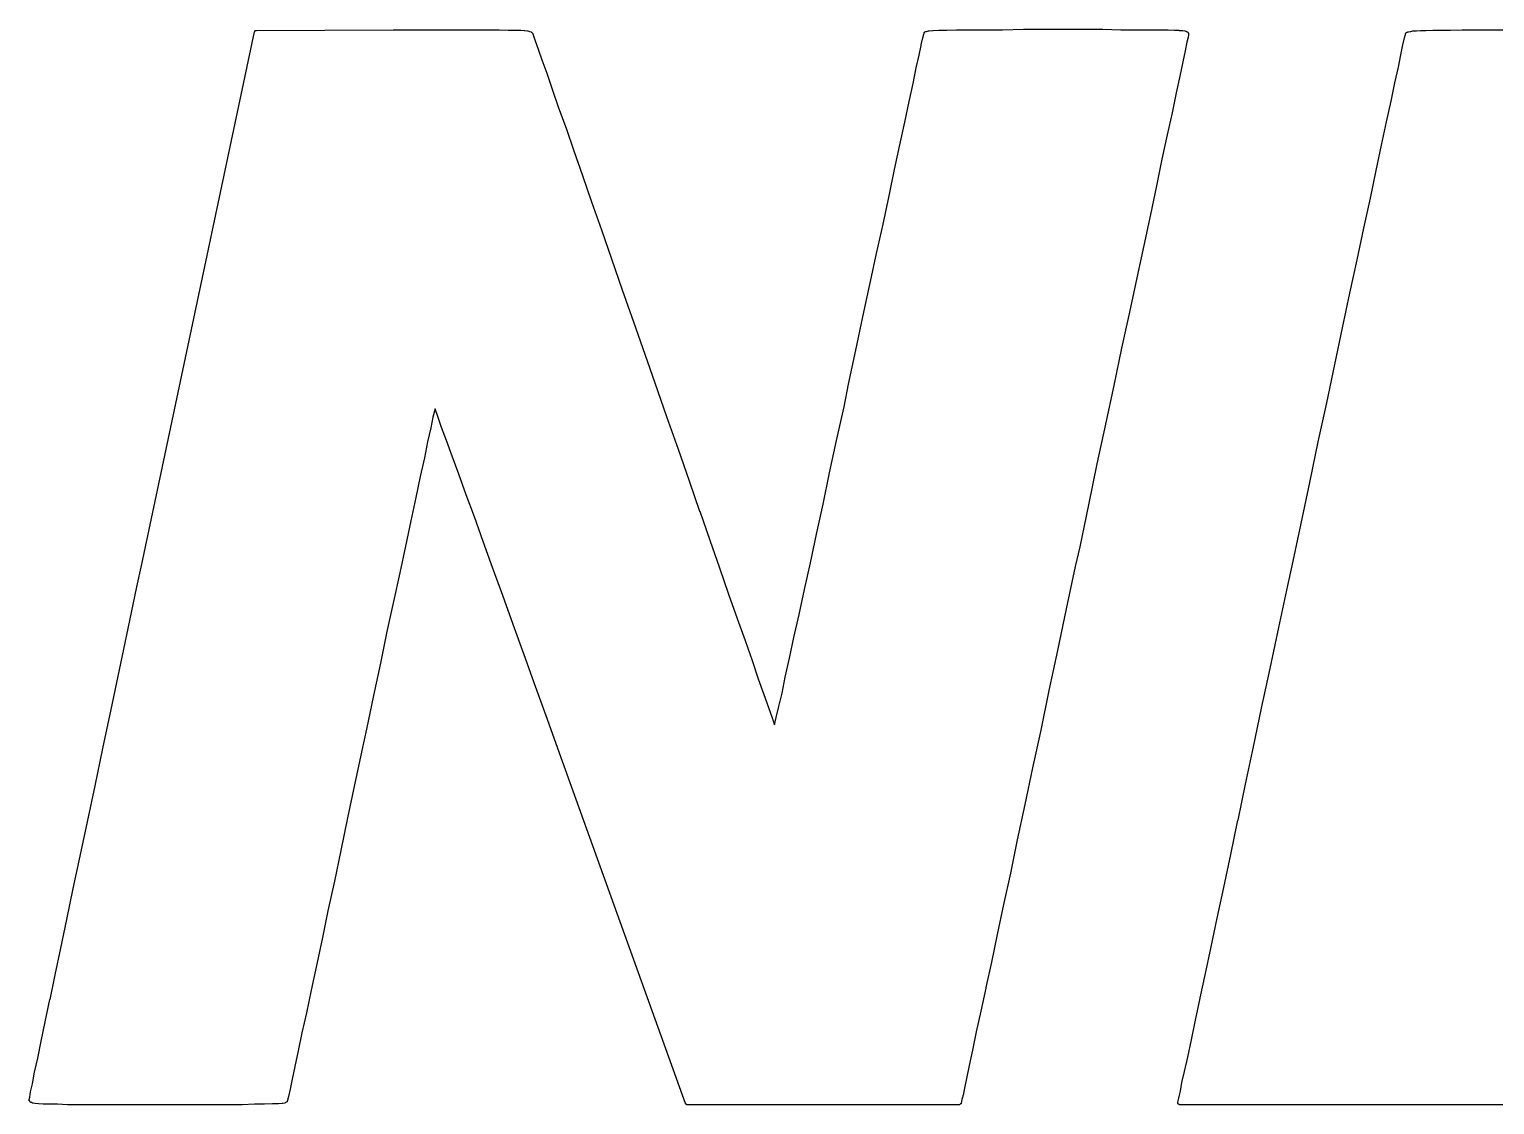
# Model space of a CAD drawing. Extents: x 107.7 to 189.7, y -115.4 to -83.3.
# Drawn here: x 170.893 to 174.462, y -114.108 to -111.49 of the extents above; entities that cross this region are included whole.
import ezdxf

# ---------------------------------------------------------------- set-up
doc = ezdxf.new("R2010")
doc.units = 0
doc.layers.add('BLACK', color=7, linetype='CONTINUOUS')

msp = doc.modelspace()

# ---------------------------------------------------------------- linework, layer by layer
at = {"layer": 'BLACK', "linetype": 'CONTINUOUS'}
for p, q in [((171.167, -112.792), (171.441, -111.496)), ((171.441, -111.496), (171.441, -111.496)), ((171.441, -111.496), (171.441, -111.496)), ((171.441, -111.496), (171.442, -111.496)), ((171.442, -111.495), (171.442, -111.494)), ((171.442, -111.494), (171.443, -111.494)), ((171.442, -111.496), (171.442, -111.495)), ((171.442, -111.495), (171.442, -111.495)), ((171.442, -111.495), (171.442, -111.495)), ((171.442, -111.495), (171.442, -111.495)), ((171.442, -111.496), (171.442, -111.496)), ((171.442, -111.496), (171.442, -111.496)), ((171.443, -111.494), (171.443, -111.493)), ((171.443, -111.493), (171.443, -111.493)), ((171.443, -111.493), (171.443, -111.493)), ((171.443, -111.493), (171.444, -111.493)), ((171.443, -111.494), (171.443, -111.494)), ((171.443, -111.494), (171.443, -111.494)), ((171.443, -111.494), (171.443, -111.494)), ((171.444, -111.493), (171.444, -111.493)), ((171.444, -111.493), (171.444, -111.493)), ((171.444, -111.493), (171.444, -111.493)), ((171.444, -111.493), (171.445, -111.493)), ((171.445, -111.493), (171.445, -111.493)), ((171.445, -111.493), (171.445, -111.493)), ((171.445, -111.493), (171.445, -111.493)), ((171.445, -111.493), (171.446, -111.493)), ((171.446, -111.493), (171.779, -111.491)), ((171.446, -111.493), (171.446, -111.493)), ((171.779, -111.491), (171.84, -111.491)), ((171.84, -111.491), (171.84, -111.491)), ((171.84, -111.491), (171.893, -111.491)), ((171.893, -111.491), (171.893, -111.491)), ((171.893, -111.491), (171.939, -111.491)), ((171.939, -111.491), (171.939, -111.491)), ((171.939, -111.491), (171.978, -111.491)), ((171.978, -111.491), (171.978, -111.491)), ((171.978, -111.491), (172.01, -111.491)), ((172.01, -111.491), (172.01, -111.491)), ((172.01, -111.491), (172.037, -111.491)), ((172.037, -111.491), (172.037, -111.491)), ((172.037, -111.491), (172.059, -111.492)), ((172.059, -111.492), (172.059, -111.492)), ((172.059, -111.492), (172.059, -111.492)), ((172.059, -111.492), (172.076, -111.492)), ((172.076, -111.492), (172.076, -111.492)), ((172.076, -111.492), (172.076, -111.492)), ((172.076, -111.492), (172.076, -111.492)), ((172.076, -111.492), (172.09, -111.492)), ((172.09, -111.492), (172.09, -111.492)), ((172.09, -111.492), (172.09, -111.492)), ((172.09, -111.492), (172.09, -111.492)), ((172.09, -111.492), (172.099, -111.493)), ((172.099, -111.493), (172.1, -111.493)), ((172.1, -111.493), (172.1, -111.493)), ((172.1, -111.493), (172.1, -111.493)), ((172.1, -111.493), (172.106, -111.494)), ((172.106, -111.494), (172.107, -111.494)), ((172.107, -111.494), (172.107, -111.494)), ((172.107, -111.494), (172.107, -111.494)), ((172.107, -111.494), (172.111, -111.495)), ((172.111, -111.495), (172.111, -111.495)), ((172.111, -111.495), (172.112, -111.495)), ((172.112, -111.495), (172.112, -111.495)), ((172.112, -111.495), (172.112, -111.495)), ((172.112, -111.495), (172.112, -111.495)), ((172.112, -111.495), (172.112, -111.495)), ((172.112, -111.495), (172.115, -111.496)), ((172.115, -111.496), (172.115, -111.496)), ((172.115, -111.496), (172.115, -111.497)), ((172.115, -111.497), (172.116, -111.497)), ((172.116, -111.497), (172.116, -111.497)), ((172.116, -111.497), (172.116, -111.497)), ((172.116, -111.497), (172.116, -111.497)), ((172.116, -111.497), (172.116, -111.497)), ((172.116, -111.497), (172.118, -111.499)), ((172.118, -111.499), (172.118, -111.499)), ((172.118, -111.499), (172.118, -111.499)), ((172.118, -111.499), (172.118, -111.499)), ((172.118, -111.499), (172.118, -111.499)), ((172.118, -111.499), (172.118, -111.499)), ((172.118, -111.499), (172.118, -111.5)), ((172.118, -111.5), (172.119, -111.5)), ((172.119, -111.5), (172.119, -111.501)), ((172.119, -111.501), (172.119, -111.501)), ((172.119, -111.501), (172.119, -111.501)), ((172.119, -111.501), (172.119, -111.501)), ((172.119, -111.501), (172.121, -111.506)), ((172.121, -111.506), (172.121, -111.506)), ((172.121, -111.506), (172.121, -111.506)), ((172.121, -111.506), (172.125, -111.518)), ((173.065, -111.528), (173.069, -111.511)), ((173.069, -111.511), (173.071, -111.502)), ((173.069, -111.511), (173.069, -111.511)), ((173.069, -111.511), (173.069, -111.511)), ((173.071, -111.502), (173.072, -111.5)), ((173.071, -111.502), (173.071, -111.502)), ((173.071, -111.502), (173.071, -111.502)), ((173.071, -111.502), (173.071, -111.502)), ((173.072, -111.499), (173.072, -111.498)), ((173.072, -111.498), (173.072, -111.498)), ((173.072, -111.498), (173.072, -111.498)), ((173.072, -111.498), (173.073, -111.498)), ((173.072, -111.5), (173.072, -111.499)), ((173.072, -111.499), (173.072, -111.499)), ((173.072, -111.499), (173.072, -111.499)), ((173.072, -111.499), (173.072, -111.499)), ((173.072, -111.499), (173.072, -111.499)), ((173.073, -111.498), (173.073, -111.497)), ((173.073, -111.497), (173.073, -111.497)), ((173.073, -111.497), (173.073, -111.497)), ((173.073, -111.497), (173.073, -111.497)), ((173.073, -111.497), (173.074, -111.497)), ((173.073, -111.498), (173.073, -111.498)), ((173.074, -111.496), (173.076, -111.495)), ((173.074, -111.497), (173.074, -111.496)), ((173.074, -111.496), (173.074, -111.496)), ((173.074, -111.496), (173.074, -111.496)), ((173.074, -111.497), (173.074, -111.497)), ((173.076, -111.495), (173.076, -111.495)), ((173.076, -111.495), (173.077, -111.495)), ((173.077, -111.495), (173.077, -111.495)), ((173.077, -111.495), (173.077, -111.495)), ((173.077, -111.495), (173.077, -111.495)), ((173.077, -111.495), (173.078, -111.495)), ((173.078, -111.495), (173.083, -111.494)), ((173.078, -111.495), (173.078, -111.495)), ((173.083, -111.494), (173.084, -111.494)), ((173.084, -111.494), (173.093, -111.493)), ((173.084, -111.494), (173.084, -111.494)), ((173.084, -111.494), (173.084, -111.494)), ((173.093, -111.493), (173.094, -111.493)), ((173.094, -111.493), (173.108, -111.492)), ((173.094, -111.493), (173.094, -111.493)), ((173.094, -111.493), (173.094, -111.493)), ((173.108, -111.492), (173.108, -111.492)), ((173.108, -111.492), (173.108, -111.492)), ((173.108, -111.492), (173.108, -111.492)), ((173.108, -111.492), (173.127, -111.492)), ((173.127, -111.492), (173.151, -111.491)), ((173.127, -111.492), (173.127, -111.492)), ((173.127, -111.492), (173.127, -111.492)), ((173.151, -111.491), (173.151, -111.491)), ((173.151, -111.491), (173.151, -111.491)), ((173.151, -111.491), (173.182, -111.491)), ((173.182, -111.491), (173.182, -111.491)), ((173.182, -111.491), (173.219, -111.491)), ((173.219, -111.491), (173.219, -111.491)), ((173.219, -111.491), (173.263, -111.491)), ((173.263, -111.491), (173.314, -111.49)), ((173.263, -111.491), (173.263, -111.491)), ((173.314, -111.49), (173.314, -111.49)), ((173.314, -111.49), (173.372, -111.49)), ((173.372, -111.49), (173.372, -111.49)), ((173.372, -111.49), (173.396, -111.49)), ((173.396, -111.49), (173.396, -111.49)), ((173.396, -111.49), (173.455, -111.49)), ((173.455, -111.49), (173.455, -111.49)), ((173.455, -111.49), (173.507, -111.49)), ((173.507, -111.49), (173.507, -111.49)), ((173.507, -111.49), (173.551, -111.491)), ((173.551, -111.491), (173.551, -111.491)), ((173.551, -111.491), (173.588, -111.491)), ((173.588, -111.491), (173.589, -111.491)), ((173.589, -111.491), (173.62, -111.491)), ((173.62, -111.491), (173.62, -111.491)), ((173.62, -111.491), (173.645, -111.491)), ((173.645, -111.491), (173.645, -111.491)), ((173.645, -111.491), (173.645, -111.491)), ((173.645, -111.491), (173.665, -111.491)), ((173.665, -111.491), (173.666, -111.491)), ((173.666, -111.491), (173.666, -111.491)), ((173.666, -111.491), (173.681, -111.492)), ((173.681, -111.492), (173.681, -111.492)), ((173.681, -111.492), (173.681, -111.492)), ((173.681, -111.492), (173.681, -111.492)), ((173.681, -111.492), (173.693, -111.492)), ((173.693, -111.492), (173.693, -111.493)), ((173.693, -111.493), (173.693, -111.493)), ((173.693, -111.493), (173.693, -111.493)), ((173.693, -111.493), (173.702, -111.493)), ((173.702, -111.493), (173.702, -111.493)), ((173.702, -111.493), (173.702, -111.493)), ((173.702, -111.493), (173.702, -111.493)), ((173.702, -111.493), (173.707, -111.494)), ((173.707, -111.494), (173.708, -111.494)), ((173.708, -111.494), (173.708, -111.494)), ((173.708, -111.494), (173.708, -111.494)), ((173.708, -111.494), (173.711, -111.495)), ((173.711, -111.495), (173.711, -111.495)), ((173.711, -111.495), (173.711, -111.495)), ((173.711, -111.495), (173.711, -111.495)), ((173.711, -111.495), (173.712, -111.496)), ((173.712, -111.496), (173.712, -111.496)), ((173.712, -111.496), (173.712, -111.496)), ((173.712, -111.496), (173.712, -111.496)), ((173.712, -111.496), (173.713, -111.496)), ((173.715, -111.509), (173.712, -111.521)), ((173.713, -111.496), (173.713, -111.496)), ((173.713, -111.496), (173.713, -111.496)), ((173.713, -111.496), (173.713, -111.496)), ((173.713, -111.496), (173.714, -111.497)), ((173.714, -111.497), (173.714, -111.498)), ((173.714, -111.498), (173.715, -111.498)), ((173.715, -111.498), (173.715, -111.498)), ((173.715, -111.498), (173.715, -111.498)), ((173.715, -111.498), (173.715, -111.498)), ((173.715, -111.498), (173.715, -111.499)), ((173.715, -111.499), (173.716, -111.499)), ((173.716, -111.504), (173.715, -111.509)), ((173.715, -111.509), (173.715, -111.509)), ((173.716, -111.499), (173.716, -111.499)), ((173.716, -111.499), (173.716, -111.499)), ((173.716, -111.499), (173.716, -111.5)), ((173.716, -111.5), (173.716, -111.5)), ((173.716, -111.5), (173.716, -111.5)), ((173.716, -111.5), (173.716, -111.5)), ((173.716, -111.5), (173.716, -111.5)), ((173.716, -111.5), (173.716, -111.501)), ((173.716, -111.501), (173.716, -111.502)), ((173.716, -111.502), (173.716, -111.502)), ((173.716, -111.502), (173.716, -111.503)), ((173.716, -111.503), (173.716, -111.503)), ((173.716, -111.503), (173.716, -111.503)), ((173.716, -111.503), (173.716, -111.503)), ((173.716, -111.503), (173.716, -111.504)), ((173.716, -111.504), (173.716, -111.504)), ((173.716, -111.504), (173.716, -111.504)), ((174.238, -111.528), (174.242, -111.511)), ((174.242, -111.511), (174.244, -111.503)), ((174.242, -111.511), (174.242, -111.511)), ((174.242, -111.511), (174.242, -111.511)), ((174.244, -111.501), (174.244, -111.5)), ((174.244, -111.5), (174.245, -111.5)), ((174.244, -111.502), (174.244, -111.501)), ((174.244, -111.501), (174.244, -111.501)), ((174.244, -111.501), (174.244, -111.501)), ((174.244, -111.501), (174.244, -111.501)), ((174.244, -111.503), (174.244, -111.502)), ((174.244, -111.502), (174.244, -111.502)), ((174.244, -111.503), (174.244, -111.503)), ((174.244, -111.503), (174.244, -111.503)), ((174.245, -111.5), (174.245, -111.499)), ((174.245, -111.499), (174.245, -111.499)), ((174.245, -111.499), (174.245, -111.499)), ((174.245, -111.499), (174.245, -111.499)), ((174.245, -111.499), (174.246, -111.499)), ((174.246, -111.499), (174.246, -111.498)), ((174.246, -111.498), (174.246, -111.498)), ((174.246, -111.498), (174.246, -111.498)), ((174.246, -111.498), (174.246, -111.498)), ((174.246, -111.498), (174.247, -111.498)), ((174.247, -111.498), (174.248, -111.497)), ((174.247, -111.498), (174.247, -111.498)), ((174.247, -111.498), (174.247, -111.498)), ((174.248, -111.497), (174.248, -111.497)), ((174.248, -111.497), (174.248, -111.497)), ((174.248, -111.497), (174.248, -111.497)), ((174.248, -111.497), (174.249, -111.497)), ((174.249, -111.497), (174.249, -111.496)), ((174.249, -111.496), (174.249, -111.496)), ((174.249, -111.496), (174.249, -111.496)), ((174.249, -111.496), (174.252, -111.496)), ((174.252, -111.496), (174.256, -111.495)), ((174.252, -111.496), (174.252, -111.496)), ((174.252, -111.496), (174.252, -111.496)), ((174.252, -111.496), (174.252, -111.496)), ((174.256, -111.495), (174.256, -111.495)), ((174.256, -111.495), (174.256, -111.495)), ((174.256, -111.495), (174.257, -111.495)), ((174.257, -111.495), (174.262, -111.494)), ((174.262, -111.494), (174.262, -111.494)), ((174.262, -111.494), (174.262, -111.494)), ((174.262, -111.494), (174.263, -111.494)), ((174.263, -111.494), (174.27, -111.494)), ((174.27, -111.494), (174.27, -111.494)), ((174.27, -111.494), (174.271, -111.494)), ((174.271, -111.494), (174.281, -111.493)), ((174.271, -111.494), (174.271, -111.494)), ((174.281, -111.493), (174.281, -111.493)), ((174.281, -111.493), (174.281, -111.493)), ((174.281, -111.493), (174.294, -111.493)), ((174.294, -111.493), (174.311, -111.492)), ((174.294, -111.493), (174.294, -111.493)), ((174.294, -111.493), (174.294, -111.493)), ((174.311, -111.492), (174.311, -111.492)), ((174.311, -111.492), (174.311, -111.492)), ((174.311, -111.492), (174.33, -111.492)), ((174.33, -111.492), (174.33, -111.492)), ((174.33, -111.492), (174.33, -111.492)), ((174.33, -111.492), (174.354, -111.492)), ((174.354, -111.492), (174.382, -111.491)), ((174.354, -111.492), (174.354, -111.492)), ((174.382, -111.491), (174.382, -111.491)), ((174.382, -111.491), (174.414, -111.491)), ((174.414, -111.491), (174.414, -111.491)), ((174.414, -111.491), (174.451, -111.491)), ((174.451, -111.491), (174.451, -111.491)), ((174.451, -111.491), (174.493, -111.491)), ((172.125, -111.518), (172.125, -111.518)), ((172.125, -111.518), (172.132, -111.538)), ((172.132, -111.538), (172.132, -111.538)), ((172.132, -111.538), (172.141, -111.564)), ((173.06, -111.553), (173.065, -111.529)), ((173.065, -111.529), (173.065, -111.528)), ((173.065, -111.528), (173.065, -111.528)), ((173.708, -111.542), (173.702, -111.569)), ((173.712, -111.521), (173.708, -111.542)), ((173.708, -111.542), (173.708, -111.542)), ((173.712, -111.521), (173.712, -111.521)), ((174.233, -111.552), (174.238, -111.528)), ((174.238, -111.528), (174.238, -111.528)), ((172.141, -111.564), (172.141, -111.564)), ((172.141, -111.564), (172.153, -111.597)), ((173.045, -111.622), (173.053, -111.584)), ((173.053, -111.584), (173.06, -111.553)), ((173.053, -111.584), (173.053, -111.584)), ((173.053, -111.584), (173.053, -111.584)), ((173.06, -111.553), (173.06, -111.553)), ((173.06, -111.553), (173.06, -111.553)), ((173.702, -111.569), (173.695, -111.604)), ((173.702, -111.569), (173.702, -111.569)), ((174.218, -111.62), (174.227, -111.582)), ((174.227, -111.582), (174.233, -111.552)), ((174.227, -111.582), (174.227, -111.582)), ((174.227, -111.582), (174.227, -111.582)), ((174.233, -111.552), (174.233, -111.552)), ((172.153, -111.597), (172.166, -111.636)), ((173.036, -111.666), (173.045, -111.622)), ((173.045, -111.622), (173.045, -111.622)), ((173.695, -111.604), (173.686, -111.645)), ((174.209, -111.665), (174.218, -111.62)), ((174.218, -111.62), (174.218, -111.62)), ((172.166, -111.636), (172.166, -111.636)), ((172.166, -111.636), (172.182, -111.681)), ((173.686, -111.645), (173.676, -111.693)), ((172.182, -111.681), (172.182, -111.681)), ((172.182, -111.681), (172.2, -111.731)), ((173.025, -111.716), (173.036, -111.666)), ((173.036, -111.666), (173.036, -111.666)), ((173.036, -111.666), (173.036, -111.666)), ((173.676, -111.693), (173.664, -111.747)), ((174.198, -111.715), (174.209, -111.665)), ((174.209, -111.665), (174.209, -111.665)), ((173.013, -111.771), (173.025, -111.716)), ((173.025, -111.716), (173.025, -111.716)), ((173.025, -111.716), (173.025, -111.716)), ((174.186, -111.772), (174.198, -111.715)), ((174.198, -111.715), (174.198, -111.715)), ((174.198, -111.715), (174.198, -111.715)), ((172.2, -111.731), (172.219, -111.786)), ((173.664, -111.747), (173.651, -111.806)), ((172.219, -111.786), (172.219, -111.786)), ((172.219, -111.786), (172.24, -111.846)), ((173, -111.831), (173.013, -111.771)), ((173.013, -111.771), (173.013, -111.771)), ((174.173, -111.834), (174.186, -111.772)), ((174.186, -111.772), (174.186, -111.772)), ((174.186, -111.772), (174.186, -111.772)), ((172.987, -111.895), (173, -111.831)), ((173, -111.831), (173, -111.831)), ((173.651, -111.806), (173.638, -111.871)), ((173.651, -111.806), (173.651, -111.806)), ((173.651, -111.806), (173.651, -111.806)), ((174.159, -111.901), (174.173, -111.834)), ((174.173, -111.834), (174.173, -111.834)), ((174.173, -111.834), (174.173, -111.834)), ((172.24, -111.846), (172.24, -111.846)), ((172.24, -111.846), (172.262, -111.91)), ((173.638, -111.871), (173.623, -111.941)), ((173.638, -111.871), (173.638, -111.871)), ((173.638, -111.871), (173.638, -111.871)), ((172.972, -111.964), (172.987, -111.895)), ((172.987, -111.895), (172.987, -111.895)), ((174.143, -111.974), (174.159, -111.901)), ((174.159, -111.901), (174.159, -111.901)), ((174.159, -111.901), (174.159, -111.901)), ((172.262, -111.91), (172.286, -111.978)), ((173.623, -111.941), (173.607, -112.016)), ((173.623, -111.941), (173.623, -111.941)), ((172.286, -111.978), (172.311, -112.049)), ((172.956, -112.036), (172.972, -111.964)), ((172.972, -111.964), (172.972, -111.964)), ((174.127, -112.051), (174.143, -111.974)), ((174.143, -111.974), (174.143, -111.974)), ((174.143, -111.974), (174.143, -111.974)), ((172.311, -112.049), (172.337, -112.124)), ((172.94, -112.111), (172.956, -112.036)), ((172.956, -112.036), (172.956, -112.036)), ((172.956, -112.036), (172.956, -112.036)), ((173.607, -112.016), (173.59, -112.095)), ((173.607, -112.016), (173.607, -112.016)), ((173.607, -112.016), (173.607, -112.016)), ((174.109, -112.132), (174.127, -112.051)), ((174.127, -112.051), (174.127, -112.051)), ((174.127, -112.051), (174.127, -112.051)), ((172.923, -112.19), (172.94, -112.111)), ((172.94, -112.111), (172.94, -112.111)), ((172.94, -112.111), (172.94, -112.111)), ((173.59, -112.095), (173.572, -112.179)), ((173.59, -112.095), (173.59, -112.095)), ((172.337, -112.124), (172.364, -112.202)), ((174.091, -112.217), (174.109, -112.132)), ((174.109, -112.132), (174.109, -112.132)), ((174.109, -112.132), (174.109, -112.132)), ((172.906, -112.271), (172.923, -112.19)), ((172.923, -112.19), (172.923, -112.19)), ((172.923, -112.19), (172.923, -112.19)), ((173.572, -112.179), (173.553, -112.266)), ((173.572, -112.179), (173.572, -112.179)), ((172.364, -112.202), (172.392, -112.281)), ((174.072, -112.306), (174.091, -112.217)), ((174.091, -112.217), (174.091, -112.217)), ((174.091, -112.217), (174.091, -112.217)), ((172.392, -112.281), (172.392, -112.281)), ((172.392, -112.281), (172.416, -112.351)), ((172.888, -112.354), (172.906, -112.271)), ((172.906, -112.271), (172.906, -112.271)), ((172.906, -112.271), (172.906, -112.271)), ((173.553, -112.266), (173.534, -112.357)), ((173.553, -112.266), (173.553, -112.266)), ((174.053, -112.399), (174.072, -112.306)), ((174.072, -112.306), (174.072, -112.306)), ((172.416, -112.351), (172.416, -112.351)), ((172.416, -112.351), (172.445, -112.433)), ((172.877, -112.409), (172.888, -112.354)), ((172.888, -112.354), (172.888, -112.354)), ((172.888, -112.354), (172.888, -112.354)), ((173.534, -112.357), (173.514, -112.451)), ((173.534, -112.357), (173.534, -112.357)), ((174.032, -112.494), (174.053, -112.399)), ((174.053, -112.399), (174.053, -112.399)), ((171.876, -112.434), (171.871, -112.46)), ((171.881, -112.414), (171.876, -112.434)), ((171.888, -112.433), (171.881, -112.414)), ((171.881, -112.414), (171.881, -112.414)), ((171.881, -112.414), (171.881, -112.414)), ((171.897, -112.459), (171.888, -112.433)), ((171.888, -112.433), (171.888, -112.433)), ((171.888, -112.433), (171.888, -112.433)), ((172.445, -112.433), (172.473, -112.512)), ((172.859, -112.491), (172.877, -112.409)), ((172.877, -112.409), (172.877, -112.409)), ((171.871, -112.46), (171.863, -112.494)), ((171.871, -112.46), (171.871, -112.46)), ((171.909, -112.491), (171.897, -112.459)), ((171.897, -112.459), (171.897, -112.459)), ((171.897, -112.459), (171.897, -112.459)), ((171.897, -112.459), (171.897, -112.459)), ((171.897, -112.459), (171.897, -112.459)), ((173.514, -112.451), (173.493, -112.548)), ((173.514, -112.451), (173.514, -112.451)), ((171.863, -112.494), (171.855, -112.533)), ((171.863, -112.494), (171.863, -112.494)), ((171.923, -112.529), (171.909, -112.491)), ((171.909, -112.491), (171.909, -112.491)), ((172.473, -112.512), (172.473, -112.512)), ((172.473, -112.512), (172.5, -112.589)), ((172.842, -112.57), (172.859, -112.491)), ((172.859, -112.491), (172.859, -112.491)), ((172.859, -112.491), (172.859, -112.491)), ((174.011, -112.593), (174.032, -112.494)), ((174.032, -112.494), (174.032, -112.494)), ((171.855, -112.533), (171.845, -112.579)), ((171.855, -112.533), (171.855, -112.533)), ((171.939, -112.573), (171.923, -112.529)), ((171.923, -112.529), (171.923, -112.529)), ((173.493, -112.548), (173.472, -112.648)), ((171.845, -112.579), (171.834, -112.63)), ((171.845, -112.579), (171.845, -112.579)), ((171.957, -112.623), (171.939, -112.573)), ((171.939, -112.573), (171.939, -112.573)), ((171.939, -112.573), (171.939, -112.573)), ((172.826, -112.646), (172.842, -112.57)), ((172.842, -112.57), (172.842, -112.57)), ((172.5, -112.589), (172.5, -112.589)), ((172.5, -112.589), (172.525, -112.663)), ((173.99, -112.693), (174.011, -112.593)), ((174.011, -112.593), (174.011, -112.593)), ((171.834, -112.63), (171.822, -112.687)), ((171.834, -112.63), (171.834, -112.63)), ((171.977, -112.677), (171.957, -112.623)), ((171.957, -112.623), (171.957, -112.623)), ((171.957, -112.623), (171.957, -112.623)), ((172.81, -112.719), (172.826, -112.646)), ((172.826, -112.646), (172.826, -112.646)), ((172.826, -112.646), (172.826, -112.646)), ((173.472, -112.648), (173.451, -112.75)), ((171.822, -112.687), (171.809, -112.748)), ((171.822, -112.687), (171.822, -112.687)), ((171.998, -112.737), (171.977, -112.677)), ((171.977, -112.677), (171.977, -112.677)), ((172.525, -112.663), (172.526, -112.663)), ((172.526, -112.663), (172.526, -112.663)), ((172.526, -112.663), (172.55, -112.734)), ((173.968, -112.796), (173.99, -112.693)), ((173.99, -112.693), (173.99, -112.693)), ((172.795, -112.789), (172.81, -112.719)), ((172.81, -112.719), (172.81, -112.719)), ((171.809, -112.748), (171.795, -112.813)), ((172.021, -112.8), (171.998, -112.737)), ((171.998, -112.737), (171.998, -112.737)), ((172.55, -112.734), (172.574, -112.801)), ((173.451, -112.75), (173.44, -112.798)), ((171.155, -112.847), (171.167, -112.792)), ((171.167, -112.792), (171.167, -112.792)), ((172.046, -112.868), (172.021, -112.8)), ((172.021, -112.8), (172.021, -112.8)), ((172.781, -112.854), (172.795, -112.789)), ((172.795, -112.789), (172.795, -112.789)), ((172.795, -112.789), (172.795, -112.789)), ((173.44, -112.798), (173.418, -112.901)), ((173.44, -112.798), (173.44, -112.798)), ((173.958, -112.844), (173.968, -112.796)), ((173.968, -112.796), (173.968, -112.796)), ((171.795, -112.813), (171.78, -112.883)), ((171.795, -112.813), (171.795, -112.813)), ((172.574, -112.801), (172.596, -112.865)), ((171.134, -112.949), (171.155, -112.847)), ((171.155, -112.847), (171.155, -112.847)), ((172.071, -112.939), (172.046, -112.868)), ((172.046, -112.868), (172.046, -112.868)), ((172.596, -112.865), (172.596, -112.865)), ((172.596, -112.865), (172.617, -112.924)), ((172.768, -112.915), (172.781, -112.854)), ((172.781, -112.854), (172.781, -112.854)), ((173.936, -112.946), (173.958, -112.844)), ((173.958, -112.844), (173.958, -112.844)), ((171.78, -112.883), (171.764, -112.956)), ((171.78, -112.883), (171.78, -112.883)), ((173.418, -112.901), (173.397, -113.002)), ((172.098, -113.013), (172.071, -112.939)), ((172.071, -112.939), (172.071, -112.939)), ((172.071, -112.939), (172.071, -112.939)), ((172.617, -112.924), (172.617, -112.924)), ((172.617, -112.924), (172.617, -112.924)), ((172.617, -112.924), (172.636, -112.978)), ((172.755, -112.971), (172.768, -112.915)), ((172.768, -112.915), (172.768, -112.915)), ((171.113, -113.049), (171.134, -112.949)), ((171.134, -112.949), (171.134, -112.949)), ((171.764, -112.956), (171.748, -113.033)), ((171.764, -112.956), (171.764, -112.956)), ((172.636, -112.978), (172.653, -113.027)), ((172.744, -113.021), (172.755, -112.971)), ((172.755, -112.971), (172.755, -112.971)), ((172.755, -112.971), (172.755, -112.971)), ((173.915, -113.046), (173.936, -112.946)), ((173.936, -112.946), (173.936, -112.946)), ((172.126, -113.09), (172.098, -113.013)), ((172.098, -113.013), (172.098, -113.013)), ((172.098, -113.013), (172.098, -113.013)), ((173.397, -113.002), (173.376, -113.1)), ((173.397, -113.002), (173.397, -113.002)), ((171.092, -113.146), (171.113, -113.049)), ((171.113, -113.049), (171.113, -113.049)), ((171.748, -113.033), (171.731, -113.112)), ((172.653, -113.027), (172.653, -113.027)), ((172.653, -113.027), (172.668, -113.071)), ((172.734, -113.067), (172.744, -113.021)), ((172.744, -113.021), (172.744, -113.021)), ((173.894, -113.143), (173.915, -113.046)), ((172.668, -113.071), (172.682, -113.109)), ((172.726, -113.106), (172.734, -113.067)), ((172.734, -113.067), (172.734, -113.067)), ((172.734, -113.067), (172.734, -113.067)), ((171.731, -113.112), (171.714, -113.194)), ((171.731, -113.112), (171.731, -113.112)), ((171.731, -113.112), (171.731, -113.112)), ((172.155, -113.17), (172.126, -113.09)), ((172.126, -113.09), (172.126, -113.09)), ((172.682, -113.109), (172.682, -113.109)), ((172.682, -113.109), (172.693, -113.141)), ((172.718, -113.139), (172.726, -113.106)), ((172.726, -113.106), (172.726, -113.106)), ((173.376, -113.1), (173.356, -113.196)), ((173.376, -113.1), (173.376, -113.1)), ((171.072, -113.241), (171.092, -113.146)), ((171.092, -113.146), (171.092, -113.146)), ((171.092, -113.146), (171.092, -113.146)), ((172.693, -113.141), (172.702, -113.166)), ((172.712, -113.165), (172.718, -113.139)), ((172.718, -113.139), (172.718, -113.139)), ((173.874, -113.237), (173.894, -113.143)), ((173.894, -113.143), (173.894, -113.143)), ((172.184, -113.252), (172.155, -113.17)), ((172.155, -113.17), (172.155, -113.17)), ((172.702, -113.166), (172.702, -113.166)), ((172.702, -113.166), (172.708, -113.183)), ((172.708, -113.183), (172.712, -113.165)), ((172.712, -113.165), (172.712, -113.165)), ((172.712, -113.165), (172.712, -113.165)), ((171.714, -113.194), (171.703, -113.246)), ((171.714, -113.194), (171.714, -113.194)), ((171.714, -113.194), (171.714, -113.194)), ((173.356, -113.196), (173.336, -113.288)), ((173.356, -113.196), (173.356, -113.196)), ((171.053, -113.332), (171.072, -113.241)), ((171.072, -113.241), (171.072, -113.241)), ((171.072, -113.241), (171.072, -113.241)), ((171.703, -113.246), (171.685, -113.329)), ((171.703, -113.246), (171.703, -113.246)), ((172.491, -114.105), (172.184, -113.252)), ((173.855, -113.328), (173.874, -113.237)), ((173.874, -113.237), (173.874, -113.237)), ((173.336, -113.288), (173.317, -113.377)), ((171.035, -113.419), (171.053, -113.332)), ((171.053, -113.332), (171.053, -113.332)), ((171.053, -113.332), (171.053, -113.332)), ((171.685, -113.329), (171.668, -113.41)), ((171.685, -113.329), (171.685, -113.329)), ((173.837, -113.415), (173.855, -113.328)), ((173.855, -113.328), (173.855, -113.328)), ((173.317, -113.377), (173.299, -113.463)), ((171.017, -113.503), (171.035, -113.419)), ((171.035, -113.419), (171.035, -113.419)), ((171.035, -113.419), (171.035, -113.419)), ((171.668, -113.41), (171.652, -113.489)), ((171.668, -113.41), (171.668, -113.41)), ((173.819, -113.499), (173.836, -113.415)), ((173.836, -113.415), (173.837, -113.415)), ((173.299, -113.463), (173.282, -113.544)), ((171, -113.582), (171.017, -113.503)), ((171.017, -113.503), (171.017, -113.503)), ((171.017, -113.503), (171.017, -113.503)), ((171.652, -113.489), (171.636, -113.564)), ((173.802, -113.579), (173.819, -113.499)), ((173.819, -113.499), (173.819, -113.499)), ((173.282, -113.544), (173.265, -113.621)), ((170.984, -113.657), (171, -113.582)), ((171, -113.582), (171, -113.582)), ((171, -113.582), (171, -113.582)), ((171.636, -113.564), (171.62, -113.636)), ((171.636, -113.564), (171.636, -113.564)), ((173.786, -113.654), (173.802, -113.579)), ((173.802, -113.579), (173.802, -113.579)), ((173.265, -113.621), (173.25, -113.694)), ((171.62, -113.636), (171.606, -113.705)), ((173.771, -113.724), (173.786, -113.654)), ((173.786, -113.654), (173.786, -113.654)), ((170.97, -113.727), (170.984, -113.657)), ((170.984, -113.657), (170.984, -113.657)), ((170.956, -113.792), (170.97, -113.727)), ((170.97, -113.727), (170.97, -113.727)), ((171.606, -113.705), (171.592, -113.769)), ((171.606, -113.705), (171.606, -113.705)), ((173.25, -113.694), (173.236, -113.761)), ((173.25, -113.694), (173.25, -113.694)), ((173.757, -113.789), (173.771, -113.724)), ((173.771, -113.724), (173.771, -113.724)), ((173.236, -113.761), (173.222, -113.823)), ((173.236, -113.761), (173.236, -113.761)), ((170.944, -113.852), (170.956, -113.792)), ((170.956, -113.792), (170.956, -113.792)), ((170.956, -113.792), (170.956, -113.792)), ((171.592, -113.769), (171.579, -113.829)), ((171.592, -113.769), (171.592, -113.769)), ((173.744, -113.848), (173.757, -113.789)), ((173.757, -113.789), (173.757, -113.789)), ((173.757, -113.789), (173.757, -113.789)), ((171.579, -113.829), (171.568, -113.884)), ((171.579, -113.829), (171.579, -113.829)), ((173.222, -113.824), (173.21, -113.88)), ((173.222, -113.823), (173.222, -113.824)), ((170.932, -113.906), (170.943, -113.852)), ((170.943, -113.852), (170.944, -113.852)), ((170.944, -113.852), (170.944, -113.852)), ((173.733, -113.902), (173.744, -113.849)), ((173.744, -113.849), (173.744, -113.848)), ((173.744, -113.848), (173.744, -113.848)), ((170.922, -113.953), (170.932, -113.906)), ((170.932, -113.906), (170.932, -113.906)), ((170.932, -113.906), (170.932, -113.906)), ((171.568, -113.884), (171.557, -113.933)), ((171.568, -113.884), (171.568, -113.884)), ((173.21, -113.88), (173.199, -113.931)), ((173.21, -113.88), (173.21, -113.88)), ((173.21, -113.88), (173.21, -113.88)), ((173.723, -113.95), (173.733, -113.902)), ((173.733, -113.902), (173.733, -113.902)), ((173.733, -113.902), (173.733, -113.902)), ((171.557, -113.933), (171.548, -113.977)), ((171.557, -113.933), (171.557, -113.933)), ((173.199, -113.931), (173.19, -113.975)), ((173.199, -113.931), (173.199, -113.931)), ((173.199, -113.931), (173.199, -113.931)), ((170.914, -113.995), (170.922, -113.953)), ((170.922, -113.953), (170.922, -113.953)), ((171.548, -113.977), (171.54, -114.015)), ((171.548, -113.977), (171.548, -113.977)), ((171.548, -113.977), (171.548, -113.977)), ((173.19, -113.975), (173.182, -114.013)), ((173.19, -113.975), (173.19, -113.975)), ((173.714, -113.992), (173.723, -113.95)), ((173.723, -113.95), (173.723, -113.95)), ((173.723, -113.95), (173.723, -113.95)), ((170.906, -114.029), (170.914, -113.995)), ((170.914, -113.995), (170.914, -113.995)), ((170.914, -113.995), (170.914, -113.995)), ((173.182, -114.013), (173.175, -114.044)), ((173.182, -114.013), (173.182, -114.013)), ((173.182, -114.013), (173.182, -114.013)), ((173.706, -114.027), (173.714, -113.992)), ((173.714, -113.992), (173.714, -113.992)), ((173.714, -113.992), (173.714, -113.992)), ((170.901, -114.057), (170.906, -114.029)), ((170.906, -114.029), (170.906, -114.029)), ((170.906, -114.029), (170.906, -114.029)), ((171.533, -114.046), (171.528, -114.07)), ((171.54, -114.015), (171.533, -114.046)), ((171.533, -114.046), (171.533, -114.046)), ((171.54, -114.015), (171.54, -114.015)), ((173.175, -114.044), (173.17, -114.068)), ((173.175, -114.044), (173.175, -114.044)), ((173.7, -114.054), (173.706, -114.027)), ((173.706, -114.027), (173.706, -114.027)), ((170.894, -114.09), (170.896, -114.077)), ((170.896, -114.077), (170.901, -114.057)), ((170.896, -114.077), (170.896, -114.077)), ((170.896, -114.077), (170.896, -114.077)), ((170.901, -114.057), (170.901, -114.057)), ((170.901, -114.057), (170.901, -114.057)), ((171.528, -114.07), (171.524, -114.088)), ((171.528, -114.07), (171.528, -114.07)), ((173.17, -114.068), (173.167, -114.085)), ((173.17, -114.068), (173.17, -114.068)), ((173.693, -114.088), (173.696, -114.075)), ((173.696, -114.075), (173.7, -114.054)), ((173.7, -114.054), (173.7, -114.054)), ((170.893, -114.095), (170.894, -114.09)), ((170.893, -114.096), (170.893, -114.095)), ((170.893, -114.095), (170.893, -114.095)), ((170.893, -114.097), (170.893, -114.096)), ((170.893, -114.096), (170.893, -114.096)), ((170.893, -114.096), (170.893, -114.096)), ((170.893, -114.096), (170.893, -114.096)), ((170.893, -114.098), (170.893, -114.097)), ((170.893, -114.097), (170.893, -114.097)), ((170.893, -114.099), (170.893, -114.098)), ((170.893, -114.098), (170.893, -114.098)), ((170.893, -114.098), (170.893, -114.098)), ((170.894, -114.099), (170.893, -114.099)), ((170.893, -114.099), (170.893, -114.099)), ((170.893, -114.099), (170.893, -114.099)), ((170.893, -114.099), (170.893, -114.099)), ((170.894, -114.09), (170.894, -114.09)), ((170.894, -114.1), (170.894, -114.099)), ((170.895, -114.101), (170.894, -114.1)), ((170.894, -114.1), (170.894, -114.1)), ((170.894, -114.1), (170.894, -114.1)), ((170.894, -114.1), (170.894, -114.1)), ((170.896, -114.102), (170.895, -114.101)), ((170.895, -114.101), (170.895, -114.101)), ((170.895, -114.101), (170.895, -114.101)), ((170.895, -114.101), (170.895, -114.101)), ((170.897, -114.103), (170.896, -114.102)), ((170.896, -114.102), (170.896, -114.102)), ((170.898, -114.103), (170.897, -114.103)), ((170.901, -114.104), (170.898, -114.103)), ((170.898, -114.103), (170.898, -114.103)), ((170.902, -114.104), (170.901, -114.104)), ((170.901, -114.104), (170.901, -114.104)), ((170.901, -114.104), (170.901, -114.104)), ((170.907, -114.105), (170.902, -114.104)), ((170.915, -114.106), (170.907, -114.105)), ((170.907, -114.105), (170.907, -114.105)), ((170.907, -114.105), (170.907, -114.105)), ((170.907, -114.105), (170.907, -114.105)), ((170.927, -114.107), (170.915, -114.106)), ((170.915, -114.106), (170.915, -114.106)), ((170.915, -114.106), (170.915, -114.106)), ((170.915, -114.106), (170.915, -114.106)), ((170.942, -114.107), (170.927, -114.107)), ((170.927, -114.107), (170.927, -114.107)), ((170.927, -114.107), (170.927, -114.107)), ((170.927, -114.107), (170.927, -114.107)), ((170.962, -114.107), (170.942, -114.107)), ((170.942, -114.107), (170.942, -114.107)), ((170.942, -114.107), (170.942, -114.107)), ((170.986, -114.108), (170.962, -114.107)), ((170.962, -114.107), (170.962, -114.107)), ((170.962, -114.107), (170.962, -114.107)), ((170.987, -114.108), (170.986, -114.108)), ((171.017, -114.108), (170.987, -114.108)), ((171.053, -114.108), (171.017, -114.108)), ((171.017, -114.108), (171.017, -114.108)), ((171.054, -114.108), (171.053, -114.108)), ((171.097, -114.108), (171.054, -114.108)), ((171.147, -114.108), (171.097, -114.108)), ((171.097, -114.108), (171.097, -114.108)), ((171.148, -114.108), (171.147, -114.108)), ((171.206, -114.108), (171.148, -114.108)), ((171.219, -114.108), (171.206, -114.108)), ((171.206, -114.108), (171.206, -114.108)), ((171.278, -114.108), (171.219, -114.108)), ((171.219, -114.108), (171.219, -114.108)), ((171.33, -114.108), (171.278, -114.108)), ((171.278, -114.108), (171.278, -114.108)), ((171.374, -114.108), (171.33, -114.108)), ((171.33, -114.108), (171.33, -114.108)), ((171.411, -114.108), (171.374, -114.108)), ((171.374, -114.108), (171.374, -114.108)), ((171.441, -114.107), (171.411, -114.108)), ((171.411, -114.108), (171.411, -114.108)), ((171.466, -114.107), (171.441, -114.107)), ((171.441, -114.107), (171.441, -114.107)), ((171.441, -114.107), (171.441, -114.107)), ((171.485, -114.106), (171.466, -114.107)), ((171.466, -114.107), (171.466, -114.107)), ((171.466, -114.107), (171.466, -114.107)), ((171.5, -114.106), (171.485, -114.106)), ((171.485, -114.106), (171.485, -114.106)), ((171.485, -114.106), (171.485, -114.106)), ((171.485, -114.106), (171.485, -114.106)), ((171.509, -114.105), (171.5, -114.106)), ((171.5, -114.106), (171.5, -114.106)), ((171.5, -114.106), (171.5, -114.106)), ((171.5, -114.106), (171.5, -114.106)), ((171.51, -114.105), (171.509, -114.105)), ((171.515, -114.104), (171.51, -114.105)), ((171.51, -114.105), (171.51, -114.105)), ((171.51, -114.105), (171.51, -114.105)), ((171.516, -114.104), (171.515, -114.104)), ((171.517, -114.103), (171.516, -114.104)), ((171.516, -114.104), (171.516, -114.104)), ((171.516, -114.104), (171.516, -114.104)), ((171.516, -114.104), (171.516, -114.104)), ((171.519, -114.102), (171.517, -114.103)), ((171.517, -114.103), (171.517, -114.103)), ((171.517, -114.103), (171.517, -114.103)), ((171.52, -114.102), (171.519, -114.102)), ((171.519, -114.102), (171.519, -114.102)), ((171.519, -114.102), (171.519, -114.102)), ((171.519, -114.102), (171.519, -114.102)), ((171.521, -114.101), (171.52, -114.101)), ((171.52, -114.101), (171.52, -114.101)), ((171.52, -114.101), (171.52, -114.102)), ((171.52, -114.102), (171.52, -114.102)), ((171.52, -114.102), (171.52, -114.102)), ((171.522, -114.099), (171.521, -114.099)), ((171.521, -114.099), (171.521, -114.099)), ((171.521, -114.099), (171.521, -114.1)), ((171.521, -114.1), (171.521, -114.1)), ((171.521, -114.1), (171.521, -114.1)), ((171.521, -114.1), (171.521, -114.1)), ((171.521, -114.1), (171.521, -114.101)), ((171.521, -114.101), (171.521, -114.101)), ((171.521, -114.101), (171.521, -114.101)), ((171.524, -114.088), (171.522, -114.097)), ((171.522, -114.097), (171.522, -114.097)), ((171.522, -114.097), (171.522, -114.097)), ((171.522, -114.097), (171.522, -114.097)), ((171.522, -114.097), (171.522, -114.099)), ((171.522, -114.099), (171.522, -114.099)), ((171.524, -114.088), (171.524, -114.088)), ((172.491, -114.106), (172.491, -114.105)), ((172.491, -114.105), (172.491, -114.105)), ((172.491, -114.105), (172.491, -114.105)), ((172.491, -114.105), (172.491, -114.105)), ((172.492, -114.106), (172.491, -114.106)), ((172.491, -114.106), (172.491, -114.106)), ((172.491, -114.106), (172.491, -114.106)), ((172.492, -114.107), (172.492, -114.106)), ((172.492, -114.106), (172.492, -114.106)), ((172.493, -114.107), (172.492, -114.107)), ((172.492, -114.107), (172.492, -114.107)), ((172.492, -114.107), (172.492, -114.107)), ((172.493, -114.108), (172.493, -114.107)), ((172.493, -114.107), (172.493, -114.107)), ((172.493, -114.107), (172.493, -114.107)), ((172.493, -114.107), (172.493, -114.107)), ((172.494, -114.108), (172.493, -114.108)), ((172.495, -114.108), (172.494, -114.108)), ((172.494, -114.108), (172.494, -114.108)), ((172.494, -114.108), (172.494, -114.108)), ((172.494, -114.108), (172.494, -114.108)), ((172.494, -114.108), (172.494, -114.108)), ((172.496, -114.108), (172.495, -114.108)), ((172.495, -114.108), (172.495, -114.108)), ((172.495, -114.108), (172.495, -114.108)), ((172.495, -114.108), (172.495, -114.108)), ((172.826, -114.108), (172.496, -114.108)), ((172.496, -114.108), (172.496, -114.108)), ((173.157, -114.108), (172.826, -114.108)), ((172.826, -114.108), (172.826, -114.108)), ((173.158, -114.108), (173.157, -114.108)), ((173.159, -114.108), (173.158, -114.108)), ((173.158, -114.108), (173.158, -114.108)), ((173.158, -114.108), (173.158, -114.108)), ((173.158, -114.108), (173.158, -114.108)), ((173.16, -114.107), (173.159, -114.108)), ((173.159, -114.108), (173.159, -114.108)), ((173.159, -114.108), (173.159, -114.108)), ((173.159, -114.108), (173.159, -114.108)), ((173.159, -114.108), (173.159, -114.108)), ((173.161, -114.107), (173.16, -114.107)), ((173.16, -114.107), (173.16, -114.107)), ((173.16, -114.107), (173.16, -114.107)), ((173.16, -114.107), (173.16, -114.107)), ((173.162, -114.106), (173.161, -114.106)), ((173.161, -114.106), (173.161, -114.106)), ((173.161, -114.106), (173.161, -114.106)), ((173.161, -114.106), (173.161, -114.106)), ((173.161, -114.106), (173.161, -114.107)), ((173.161, -114.107), (173.161, -114.107)), ((173.161, -114.107), (173.161, -114.107)), ((173.164, -114.095), (173.162, -114.104)), ((173.162, -114.104), (173.162, -114.104)), ((173.162, -114.104), (173.162, -114.105)), ((173.162, -114.105), (173.162, -114.105)), ((173.162, -114.105), (173.162, -114.105)), ((173.162, -114.105), (173.162, -114.105)), ((173.162, -114.105), (173.162, -114.106)), ((173.165, -114.093), (173.164, -114.095)), ((173.164, -114.095), (173.164, -114.095)), ((173.164, -114.095), (173.164, -114.095)), ((173.164, -114.095), (173.164, -114.095)), ((173.167, -114.085), (173.165, -114.093)), ((173.165, -114.093), (173.165, -114.093)), ((173.167, -114.085), (173.167, -114.085)), ((173.167, -114.085), (173.167, -114.085)), ((173.69, -114.102), (173.692, -114.092)), ((173.69, -114.103), (173.69, -114.102)), ((173.69, -114.102), (173.69, -114.102)), ((173.69, -114.102), (173.69, -114.102)), ((173.69, -114.104), (173.69, -114.103)), ((173.69, -114.103), (173.69, -114.103)), ((173.69, -114.103), (173.69, -114.103)), ((173.69, -114.103), (173.69, -114.103)), ((173.69, -114.103), (173.69, -114.103)), ((173.69, -114.105), (173.69, -114.104)), ((173.69, -114.104), (173.69, -114.104)), ((173.69, -114.104), (173.69, -114.104)), ((173.69, -114.104), (173.69, -114.104)), ((173.691, -114.106), (173.69, -114.105)), ((173.69, -114.105), (173.69, -114.105)), ((173.69, -114.105), (173.69, -114.105)), ((173.69, -114.105), (173.69, -114.105)), ((173.691, -114.107), (173.691, -114.106)), ((173.691, -114.106), (173.691, -114.106)), ((173.691, -114.106), (173.691, -114.106)), ((173.691, -114.106), (173.691, -114.106)), ((173.692, -114.107), (173.691, -114.107)), ((173.691, -114.107), (173.691, -114.107)), ((173.691, -114.107), (173.691, -114.107)), ((173.692, -114.092), (173.693, -114.088)), ((173.693, -114.108), (173.692, -114.107)), ((173.692, -114.107), (173.692, -114.107)), ((173.692, -114.107), (173.692, -114.107)), ((173.692, -114.107), (173.692, -114.107)), ((173.692, -114.107), (173.692, -114.107)), ((173.694, -114.108), (173.693, -114.108)), ((173.693, -114.108), (173.693, -114.108)), ((173.693, -114.108), (173.693, -114.108)), ((173.693, -114.108), (173.693, -114.108)), ((173.695, -114.108), (173.694, -114.108)), ((173.694, -114.108), (173.694, -114.108)), ((173.694, -114.108), (173.694, -114.108)), ((173.694, -114.108), (173.694, -114.108)), ((175.569, -114.108), (173.695, -114.108)), ((173.695, -114.108), (173.695, -114.108)), ((173.695, -114.108), (173.695, -114.108))]:
    msp.add_line(p, q, dxfattribs=at)

doc.saveas('drawing.dxf')
